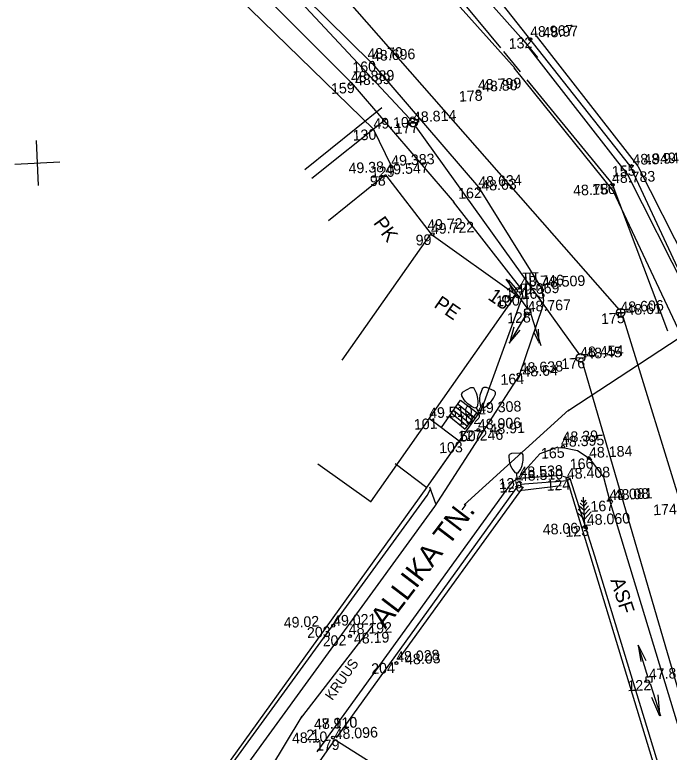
# Model space of a CAD drawing. Extents: x 641801 to 642265, y 6456380 to 6456844.
# Drawn here: x 641962.4 to 642008.7, y 6456546.6 to 6456598.7 of the extents above; entities that cross this region are included whole.
import ezdxf

# ---------------------------------------------------------------- set-up
doc = ezdxf.new("R2010")
doc.units = 0
for name, color, linetype in [('Level 1', 7, 'Continuous'), ('Level 10', 7, 'Continuous'), ('Level 11', 7, 'Continuous'), ('Level 12', 7, 'Continuous'), ('Level 14', 7, 'Continuous'), ('Level 15', 7, 'Continuous'), ('Level 17', 7, 'Continuous'), ('Level 28', 7, 'Continuous'), ('Level 3', 7, 'Continuous'), ('Level 30', 7, 'Continuous'), ('Level 4', 7, 'Continuous'), ('Level 42', 7, 'Continuous'), ('Level 5', 7, 'Continuous'), ('Level 57', 7, 'Continuous'), ('Level 58', 7, 'Continuous'), ('Level 59', 7, 'Continuous'), ('Level 62', 7, 'Continuous'), ('Level 63', 7, 'Continuous')]:
    doc.layers.add(name, color=color, linetype=linetype)

msp = doc.modelspace()

# ---------------------------------------------------------------- linework, layer by layer
at = {"layer": 'Level 1'}
for p, q in [((641988.357, 6456592.093), (641982.907, 6456587.728)), ((641988.657, 6456591.309), (641983.408, 6456587.104)), ((641988.611, 6456587.364), (641984.571, 6456584.104)), ((641988.611, 6456587.364), (641991.827, 6456583.169)), ((641985.54, 6456574.264), (641991.791, 6456583.145)), ((641991.827, 6456583.169), (641997.852, 6456578.879)), ((641998.621, 6456577.957), (641997.142, 6456579.985)), ((641997.142, 6456579.985), (641997.264, 6456579.912)), ((641997.264, 6456579.912), (641997.618, 6456579.097)), ((641997.303, 6456579.913), (641997.93, 6456579.191)), ((641991.601, 6456569.998), (641997.852, 6456578.879)), ((641998.873, 6456577.529), (641999.586, 6456575.315)), ((641998.519, 6456577.473), (641997.348, 6456575.479)), ((641997.69, 6456576.603), (641997.419, 6456575.64)), ((641999.403, 6456576.451), (641999.449, 6456575.464)), ((641997.348, 6456575.479), (641998.136, 6456576.386)), ((641999.097, 6456576.239), (641999.402, 6456575.62)), ((641992.557, 6456569.511), (641993.908, 6456571.431)), ((641993.908, 6456571.431), (641995.184, 6456570.464)), ((641994.566, 6456569.774), (641993.415, 6456570.709)), ((641994.744, 6456569.993), (641993.593, 6456570.928)), ((641994.903, 6456570.189), (641993.752, 6456571.124)), ((641991.527, 6456565.27), (641995.183, 6456570.465)), ((641994.242, 6456569.375), (641993.091, 6456570.311)), ((641994.407, 6456569.578), (641993.256, 6456570.513)), ((641995.055, 6456570.601), (641994.24, 6456569.415)), ((641994.337, 6456569.262), (641995.184, 6456570.464)), ((641987.562, 6456564.26), (641991.573, 6456569.958)), ((641991.71, 6456570.153), (641993.818, 6456568.556)), ((641991.528, 6456565.27), (641993.937, 6456568.692)), ((641993.839, 6456568.541), (641993.884, 6456568.506)), ((642000.791, 6456568.11), (641999.507, 6456567.654)), ((641999.507, 6456567.654), (641998.043, 6456566.003)), ((641987.591, 6456564.242), (641983.828, 6456566.914)), ((641989.293, 6456566.962), (641991.528, 6456565.27)), ((641991.559, 6456564.706), (641991.813, 6456565.193)), ((641991.729, 6456565.308), (641992.14, 6456564.14)), ((642007.182, 6456551.818), (642006.481, 6456554.12)), ((642006.481, 6456554.12), (642006.653, 6456552.98)), ((642006.483, 6456554.08), (642007.007, 6456553.037)), ((642007.323, 6456551.424), (642008.043, 6456549.124)), ((642007.405, 6456550.444), (642007.981, 6456549.126)), ((642007.871, 6456550.624), (642007.973, 6456549.284)), ((641985.026, 6456547.469), (641979.561, 6456539.729)), ((641985.026, 6456547.469), (641988.653, 6456545.186))]:
    msp.add_line(p, q, dxfattribs=at)
at = {"layer": 'Level 10'}
for p, q in [((641999.255, 6456597.182), (642006.447, 6456587.984)), ((642006.447, 6456587.984), (642010.324, 6456580.306)), ((641994.628, 6456572.303), (641994.099, 6456572.02)), ((641995.715, 6456572.354), (641996.269, 6456572.122)), ((641995.111, 6456570.974), (641994.934, 6456570.88)), ((641995.258, 6456570.486), (641995.023, 6456570.927)), ((641995.258, 6456570.486), (641995.451, 6456570.947)), ((641995.359, 6456570.986), (641995.543, 6456570.908)), ((641995.258, 6456570.486), (641995.658, 6456570.505)), ((641997.53, 6456567.69), (641998.129, 6456567.718)), ((641997.795, 6456566.301), (641997.995, 6456566.311)), ((641997.919, 6456565.807), (641997.895, 6456566.306)), ((641997.919, 6456565.807), (641998.318, 6456565.825)), ((641989.532, 6456553.109), (641998.37, 6456565.317)), ((641998.303, 6456565.076), (642001.016, 6456565.401)), ((642002.695, 6456562.589), (642002.602, 6456564.586)), ((642002.646, 6456563.637), (642002.302, 6456563.951)), ((642002.632, 6456563.937), (642002.372, 6456564.173)), ((642002.62, 6456564.186), (642002.431, 6456564.359)), ((642002.62, 6456564.186), (642002.793, 6456564.376)), ((642002.632, 6456563.937), (642002.869, 6456564.197)), ((642002.646, 6456563.637), (642002.96, 6456563.982)), ((642002.674, 6456563.038), (642002.16, 6456563.506)), ((642002.66, 6456563.338), (642002.231, 6456563.729)), ((642002.66, 6456563.338), (642003.051, 6456563.767)), ((642002.674, 6456563.038), (642003.143, 6456563.552)), ((642003.095, 6456562.607), (642002.695, 6456562.589))]:
    msp.add_line(p, q, dxfattribs=at)
for points in [[(641995.111, 6456570.974), (641995.15, 6456571.236), (641995.154, 6456571.365), (641995.14, 6456571.556), (641995.088, 6456571.784), (641995.035, 6456571.933), (641994.898, 6456572.221), (641994.877, 6456572.256), (641994.817, 6456572.305), (641994.764, 6456572.319), (641994.628, 6456572.303)], [(641995.359, 6456570.986), (641995.295, 6456571.243), (641995.279, 6456571.371), (641995.276, 6456571.563), (641995.306, 6456571.794), (641995.345, 6456571.947), (641995.454, 6456572.247), (641995.472, 6456572.284), (641995.527, 6456572.339), (641995.578, 6456572.357), (641995.715, 6456572.354)], [(641994.934, 6456570.88), (641994.694, 6456570.993), (641994.585, 6456571.061), (641994.434, 6456571.179), (641994.274, 6456571.349), (641994.18, 6456571.476), (641994.016, 6456571.75), (641993.999, 6456571.787), (641993.991, 6456571.864), (641994.009, 6456571.916), (641994.099, 6456572.02)], [(641995.543, 6456570.908), (641995.772, 6456571.044), (641995.874, 6456571.122), (641996.013, 6456571.254), (641996.157, 6456571.438), (641996.239, 6456571.572), (641996.376, 6456571.86), (641996.39, 6456571.9), (641996.39, 6456571.977), (641996.368, 6456572.027), (641996.269, 6456572.122)], [(641997.795, 6456566.301), (641997.627, 6456566.507), (641997.558, 6456566.615), (641997.472, 6456566.787), (641997.401, 6456567.009), (641997.37, 6456567.163), (641997.34, 6456567.481), (641997.34, 6456567.523), (641997.366, 6456567.595), (641997.405, 6456567.634), (641997.53, 6456567.69)], [(641997.995, 6456566.311), (641998.143, 6456566.531), (641998.203, 6456566.645), (641998.271, 6456566.824), (641998.322, 6456567.052), (641998.338, 6456567.209), (641998.338, 6456567.528), (641998.334, 6456567.569), (641998.301, 6456567.639), (641998.259, 6456567.674), (641998.129, 6456567.718)]]:
    msp.add_lwpolyline(points, dxfattribs=at)
at = {"layer": 'Level 11'}
for p, q in [((641998.305, 6456580.408), (641999.404, 6456580.459)), ((641998.505, 6456580.417), (641998.622, 6456577.92)), ((641998.805, 6456580.431), (641998.838, 6456579.732)), ((641999.204, 6456580.45), (641999.237, 6456579.751))]:
    msp.add_line(p, q, dxfattribs=at)
msp.add_circle((641998.632, 6456577.721), 0.2, dxfattribs=at)
msp.add_arc((641999.037, 6456579.741), 0.2, 182.6257, 2.7471, dxfattribs=at)
at = {"layer": 'Level 12'}
for points in [[(641998.462, 6456577.875), (641998.861, 6456577.894), (641998.88, 6456577.494), (641998.481, 6456577.475)], [(642007.026, 6456551.881), (642007.425, 6456551.9), (642007.444, 6456551.5), (642007.045, 6456551.482)]]:
    msp.add_lwpolyline(points, close=True, dxfattribs=at)
at = {"layer": 'Level 14'}
for p, q in [((642005.156, 6456577.822), (641977.592, 6456609.223)), ((642014.247, 6456548.595), (642005.402, 6456577.327))]:
    msp.add_line(p, q, dxfattribs=at)
at = {"layer": 'Level 15'}
for p, q in [((641970.85, 6456612.212), (641990.31, 6456591.337)), ((641990.746, 6456590.762), (642002.334, 6456574.647)), ((642002.505, 6456574.172), (642024.476, 6456498.951))]:
    msp.add_line(p, q, dxfattribs=at)
at = {"layer": 'Level 17'}
for p, q in [((641982.351, 6456614.793), (641998.76, 6456596.422)), ((641981.303, 6456613.293), (641997.768, 6456594.873)), ((641998.682, 6456596.389), (642005.762, 6456587.319)), ((641997.688, 6456594.94), (642004.697, 6456586.202)), ((642005.698, 6456587.446), (642017.045, 6456564.881)), ((642004.697, 6456586.202), (642009.474, 6456576.107)), ((642001.506, 6456570.698), (642009.428, 6456575.883)), ((642001.571, 6456570.768), (641994.169, 6456564.041)), ((641994.287, 6456564.072), (641993.995, 6456563.693)), ((641987.712, 6456555.557), (641982.583, 6456548.915)), ((641982.694, 6456549.107), (641977.765, 6456540.929))]:
    msp.add_line(p, q, dxfattribs=at)
at = {"layer": 'Level 28'}
for p, q in [((641987.771, 6456590.599), (641977.458, 6456600.62)), ((641989.03, 6456587.983), (641987.771, 6456590.599)), ((641998.12, 6456565.497), (642001.508, 6456565.775)), ((642011.762, 6456532.027), (642001.442, 6456565.854)), ((641991.535, 6456565.303), (641966.517, 6456530.531)), ((641998.003, 6456565.452), (641985.127, 6456547.568))]:
    msp.add_line(p, q, dxfattribs=at)
at = {"layer": 'Level 3'}
for centre in [(641998.848, 6456596.947), (641987.654, 6456595.302), (641986.138, 6456593.792), (641995.178, 6456593.277), (641989.035, 6456587.94), (642006.002, 6456587.988), (641995.206, 6456586.394), (642004.676, 6456586.661), (641991.936, 6456583.165), (641998.018, 6456573.246), (641995.164, 6456569.331), (642001.162, 6456568.151), (642002.98, 6456567.348), (642001.487, 6456565.888), (642004.458, 6456564.398), (642002.739, 6456562.457), (641984.917, 6456555.505), (641986.092, 6456554.766), (641989.379, 6456552.861), (641984.899, 6456547.59)]:
    msp.add_circle(centre, 0.102, dxfattribs=at)
at = {"layer": 'Level 30'}
for p, q in [((641986.185, 6456593.899), (641967.164, 6456613.001)), ((641995.049, 6456601.727), (642005.851, 6456588.035)), ((641986.185, 6456593.899), (641993.47, 6456585.412)), ((642005.842, 6456588.112), (642012.437, 6456573.926)), ((641993.389, 6456585.448), (641998.227, 6456579.264)), ((641998.227, 6456579.264), (641998.289, 6456578.792)), ((641998.289, 6456578.792), (641995.283, 6456570.472)), ((641998.073, 6456573.239), (641992.064, 6456563.934)), ((642001.022, 6456566.114), (641997.869, 6456565.887)), ((642001.153, 6456566.07), (642001.633, 6456565.934)), ((641997.869, 6456565.887), (641997.414, 6456565.47)), ((642001.633, 6456565.934), (642003.394, 6456560.438)), ((641997.414, 6456565.47), (641983.748, 6456546.585)), ((641992.064, 6456563.934), (641967.98, 6456530.807)), ((642003.394, 6456560.438), (642008.342, 6456544.245))]:
    msp.add_line(p, q, dxfattribs=at)
for points in [[(641975.02, 6456607.717), (641987.62, 6456595.293)], [(641996.752, 6456596.346), (641993.441, 6456600.375)], [(641999.379, 6456595.669), (641998.201, 6456597.103)], [(641998.143, 6456594.653), (641996.965, 6456596.087)], [(641987.691, 6456595.218), (641995.191, 6456586.487), (641999.617, 6456579.381), (641999.778, 6456578.479), (641999.684, 6456577.96), (641998.114, 6456573.333)], [(642008.563, 6456576.306), (642004.63, 6456586.76), (641998.621, 6456594.072)], [(642001.024, 6456568.116), (642002.18, 6456567.888), (642003.013, 6456567.347), (642004.009, 6456565.995), (642004.442, 6456564.362), (642010.423, 6456544.655), (642015.161, 6456528.641), (642019.734, 6456512.876), (642019.694, 6456512.043), (642019.324, 6456511.511), (642018.985, 6456511.139), (642015.004, 6456510.042)]]:
    msp.add_lwpolyline(points, dxfattribs=at)
at = {"layer": 'Level 4'}
for q in [(642004.935, 6456577.616), (642005.22, 6456577.93), (642005.534, 6456577.644), (642005.248, 6456577.33)]:
    msp.add_line((642005.234, 6456577.63), q, dxfattribs=at)
msp.add_circle((642005.234, 6456577.63), 0.3, dxfattribs=at)
at = {"layer": 'Level 42'}
msp.add_line((641991.521, 6456564.714), (641967.101, 6456531.083), dxfattribs=at)
at = {"layer": 'Level 5'}
for p, q in [((641990.267, 6456591.05), (641990.866, 6456591.078)), ((642002.09, 6456574.426), (642002.689, 6456574.454))]:
    msp.add_line(p, q, dxfattribs=at)
for centre in [(641990.567, 6456591.064), (642002.389, 6456574.44)]:
    msp.add_circle(centre, 0.3, dxfattribs=at)
at = {"layer": 'Level 58'}
for p, q in [((641963.916, 6456589.798), (641964.065, 6456586.615)), ((641962.399, 6456588.132), (641965.582, 6456588.281))]:
    msp.add_line(p, q, dxfattribs=at)

# ---------------------------------------------------------------- texts
at = {"layer": 'Level 57'}
msp.add_text('KRUUS', height=0.6998, rotation=54.6864, dxfattribs=at).set_placement((641984.849, 6456550.171))
at = {"layer": 'Level 58'}
for s, height, rotation, p in [('PK', 0.9997, 305.6864, (641987.712, 6456583.967)), ('18', 0.9997, 325.6864, (641995.781, 6456578.608)), ('PE', 0.9997, 325.6864, (641991.973, 6456578.057)), ('ALLIKA TN.', 1.4996, 52.6864, (641988.603, 6456555.22)), ('ASF', 0.9997, 287.6864, (642004.499, 6456558.726))]:
    msp.add_text(s, height=height, rotation=rotation, dxfattribs=at).set_placement(p)
at = {"layer": 'Level 59'}
for s, p in [('48.97', (641999.734, 6456597.056)), ('48.70', (641987.347, 6456595.531)), ('48.89', (641986.467, 6456593.679)), ('48.80', (641995.451, 6456593.234)), ('48.94', (642006.866, 6456588.078)), ('49.38', (641986.012, 6456587.453)), ('48.63', (641995.387, 6456586.229)), ('48.78', (642001.887, 6456585.885)), ('49.72', (641991.576, 6456583.445)), ('48.61', (642005.654, 6456577.449)), ('48.45', (642002.824, 6456574.364)), ('48.64', (641998.298, 6456573.085)), ('48.91', (641995.971, 6456569.021)), ('48.39', (642001.145, 6456568.447)), ('48.08', (642004.757, 6456564.363)), ('48.06', (641999.74, 6456561.919)), ('49.02', (641981.431, 6456555.336)), ('48.19', (641986.391, 6456554.209)), ('48.03', (641990.004, 6456552.742)), ('48.10', (641982.012, 6456547.171))]:
    msp.add_text(s, height=0.7498, rotation=2.6864, dxfattribs=at).set_placement(p)
at = {"layer": 'Level 62'}
for s, height, p in [('132', 0.7498, (641997.331, 6456596.261)), ('160', 0.7498, (641986.283, 6456594.588)), ('159', 0.7498, (641984.776, 6456593.082)), ('178', 0.7498, (641993.815, 6456592.533)), ('177', 0.7498, (641989.275, 6456590.253)), ('130', 0.7498, (641986.303, 6456589.78)), ('129', 0.7498, (641987.597, 6456587.165)), ('155', 0.7498, (642004.629, 6456587.239)), ('98', 0.7498, (641987.525, 6456586.562)), ('162', 0.7498, (641993.758, 6456585.669)), ('156', 0.7498, (642003.22, 6456585.944)), ('99', 0.7498, (641990.759, 6456582.368)), ('161', 0.7498, (641997.12, 6456578.622)), ('163', 0.7498, (641998.24, 6456578.569)), ('100', 0.7498, (641996.443, 6456578.062)), ('128', 0.7498, (641997.22, 6456576.866)), ('175', 0.7498, (642003.86, 6456576.815)), ('176', 0.7498, (642001.062, 6456573.627)), ('164', 0.7498, (641996.751, 6456572.518)), ('102', 0.7498, (641993.707, 6456569.69)), ('101', 0.7498, (641990.631, 6456569.351)), ('127', 0.7498, (641993.757, 6456568.521)), ('103', 0.7498, (641992.416, 6456567.687)), ('165', 0.7498, (641999.614, 6456567.299)), ('166', 0.7498, (642001.651, 6456566.533)), ('125', 0.7498, (641996.62, 6456565.146)), ('126', 0.7498, (641996.685, 6456564.903)), ('124', 0.7498, (642000.009, 6456565.036)), ('167', 0.7498, (642003.114, 6456563.549)), ('174', 0.7498, (642007.548, 6456563.305)), ('123', 0.7498, (642001.338, 6456561.774)), ('203', 0.7498, (641983.077, 6456554.634)), ('202', 0.7498, (641984.186, 6456554.034)), ('204', 0.7498, (641987.618, 6456552.084)), ('122', 0.7498, (642005.731, 6456550.87)), ('2', 0.75, (641983.034, 6456547.395)), ('2', 0.75, (641983.034, 6456547.395)), ('1', 0.75, (641983.402, 6456547.404)), ('1', 0.75, (641983.402, 6456547.404)), ('179', 0.7498, (641983.699, 6456546.656))]:
    msp.add_text(s, height=height, rotation=2.6864, dxfattribs=at).set_placement(p)
at = {"layer": 'Level 63'}
for s, p in [('48.967', (641998.847, 6456597.083)), ('48.696', (641987.669, 6456595.404)), ('48.889', (641986.185, 6456593.899)), ('48.799', (641995.16, 6456593.347)), ('48.814', (641990.567, 6456591.064)), ('49.108', (641987.771, 6456590.599)), ('48.949', (642006.086, 6456588.058)), ('49.383', (641989.03, 6456587.983)), ('49.547', (641988.611, 6456587.364)), ('48.783', (642004.63, 6456586.76)), ('48.634', (641995.191, 6456586.487)), ('49.722', (641991.827, 6456583.169)), ('48.746', (641998.176, 6456579.423)), ('48.509', (641999.685, 6456579.387)), ('49.069', (641997.852, 6456578.879)), ('48.767', (641998.671, 6456577.684)), ('48.606', (642005.234, 6456577.63)), ('48.454', (642002.389, 6456574.44)), ('48.638', (641998.114, 6456573.333)), ('49.308', (641995.163, 6456570.509)), ('49.510', (641991.71, 6456570.153)), ('48.906', (641995.155, 6456569.337)), ('50.246', (641993.884, 6456568.506)), ('48.395', (642001.024, 6456568.116)), ('48.184', (642003.013, 6456567.347)), ('48.538', (641998.101, 6456565.966)), ('48.510', (641998.118, 6456565.721)), ('48.408', (642001.442, 6456565.854)), ('48.081', (642004.442, 6456564.362)), ('48.060', (642002.854, 6456562.596)), ('49.021', (641984.923, 6456555.471)), ('48.192', (641986.021, 6456554.871)), ('48.028', (641989.381, 6456552.918)), ('47.895', (642007.235, 6456551.691)), ('47.910', (641983.561, 6456548.162)), ('47.910', (641983.561, 6456548.162)), ('48.110', (641983.571, 6456548.17)), ('48.110', (641983.571, 6456548.17)), ('48.096', (641985.026, 6456547.469))]:
    msp.add_text(s, height=0.7498, rotation=2.6864, dxfattribs=at).set_placement(p)

doc.saveas('drawing.dxf')
